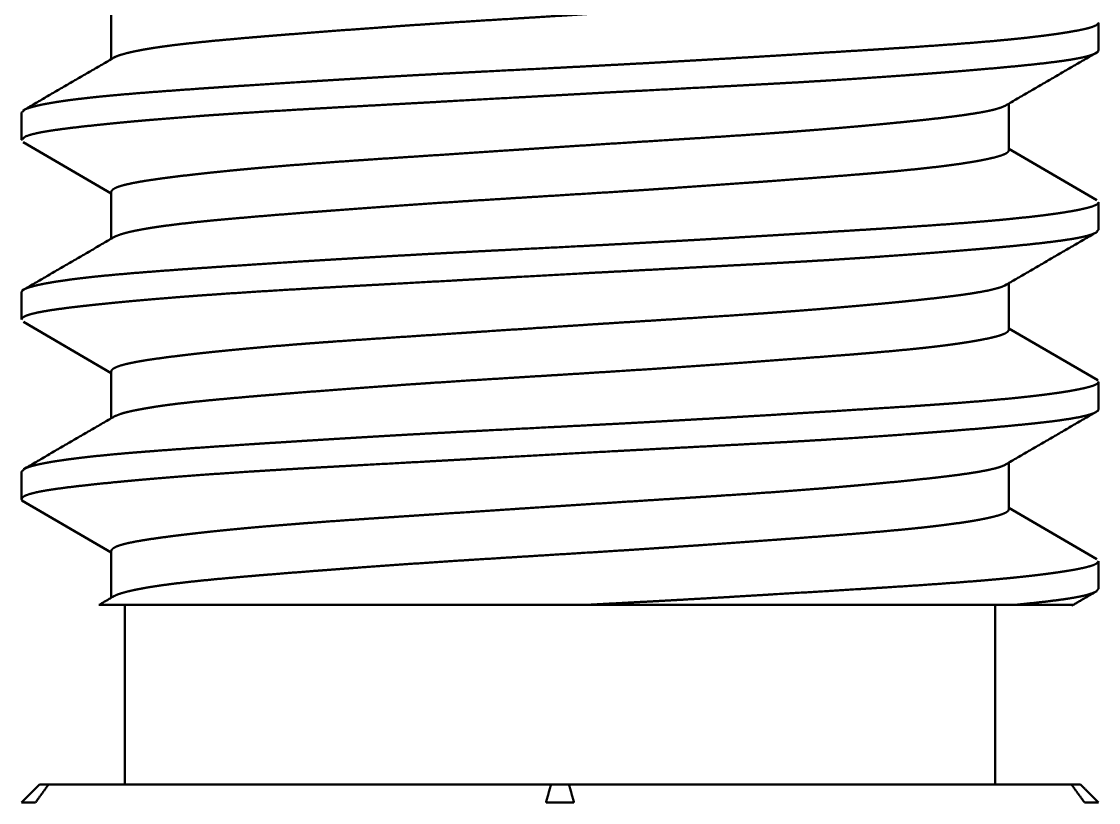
# Paper-space layout 'Layout1' of a CAD drawing. Header units: millimetres. Extents: x 0 to 420, y 0 to 297.
# Drawn here: x 183.84 to 189.84, y 152.51 to 156.86 of the extents above; entities that cross this region are included whole.
import ezdxf

# ---------------------------------------------------------------- set-up
doc = ezdxf.new("R2010")
doc.units = ezdxf.units.MM
doc.layers.add('170', color=7, linetype='Continuous', true_color=0xffffff)

psp = doc.layouts.get("Layout1")

# ---------------------------------------------------------------- linework, layer by layer
at = {"layer": '170', "color": 155, "linetype": 'Continuous', "lineweight": 50}
for p, q in [((184.3445, 156.9101), (184.3445, 156.6493)), ((189.8445, 156.6991), (189.8445, 156.8519)), ((189.3445, 156.141), (189.3445, 156.4013)), ((183.8445, 156.352), (183.8445, 156.1991)), ((183.8527, 156.1865), (184.3445, 155.9008)), ((189.8359, 155.8638), (189.3445, 156.1493)), ((184.3445, 155.9101), (184.3445, 155.6491)), ((189.8445, 155.6991), (189.8445, 155.8519)), ((183.8445, 155.352), (183.8445, 155.1991)), ((189.3445, 155.1409), (189.3445, 155.4008)), ((183.8546, 155.1855), (184.3445, 154.9009)), ((189.8407, 154.8607), (189.3445, 155.149)), ((184.3445, 154.9102), (184.3445, 154.6492)), ((189.8363, 154.8633), (189.8419, 154.8582)), ((189.8445, 154.6991), (189.8445, 154.8519)), ((189.3445, 154.1409), (189.3445, 154.4014)), ((183.8445, 154.3519), (183.8445, 154.1991)), ((183.8466, 154.1906), (184.3445, 153.9012)), ((189.836, 153.8637), (189.3445, 154.1493)), ((184.3445, 153.9101), (184.3445, 153.6492)), ((189.8445, 153.699), (189.8445, 153.852)), ((184.4195, 153.6088), (184.4195, 152.6088)), ((189.2695, 152.6088), (189.2695, 153.6088)), ((183.9947, 152.6088), (186.7942, 152.6088)), ((186.8947, 152.6088), (189.6942, 152.6088))]:
    psp.add_line(p, q, dxfattribs=at)
for points, knots in [([(184.3598, 156.6582), (184.371, 156.6638), (184.3768, 156.6662), (184.3831, 156.6686), (184.39, 156.6711), (184.3974, 156.6735), (184.4323, 156.6833), (184.4757, 156.6932), (184.5275, 156.7031), (184.5877, 156.7129), (184.6041, 156.7154), (184.621, 156.7179), (184.6385, 156.7203), (184.6565, 156.7227), (184.6938, 156.7276), (184.733, 156.7323), (184.8167, 156.7415), (184.9073, 156.7506), (185.0049, 156.7597), (185.1096, 156.7689), (185.1646, 156.7735), (185.2211, 156.7782), (185.2789, 156.7829), (185.3379, 156.7876), (185.4595, 156.7972), (185.5858, 156.8068), (185.7169, 156.8166), (185.8527, 156.8265), (185.8875, 156.829), (185.9574, 156.834), (186.0634, 156.8414), (186.1346, 156.8462), (186.2786, 156.8557), (186.4246, 156.865), (186.5726, 156.8741), (186.6474, 156.8787), (186.7226, 156.8833), (187.0219, 156.9019), (187.17, 156.9113), (187.3171, 156.9209), (187.4632, 156.9307), (187.6079, 156.9406), (187.749, 156.9506), (187.8863, 156.9605), (188.0197, 156.9702), (188.2125, 156.9845), (188.3056, 156.9914), (188.336, 156.9938), (188.3956, 156.9983), (188.51, 157.0075), (188.6181, 157.0166), (188.7199, 157.0258), (188.8153, 157.0351), (188.8382, 157.0375), (188.8606, 157.0399), (188.8827, 157.0423), (188.9043, 157.0447), (188.946, 157.0495), (188.9856, 157.0544), (189.0588, 157.0642), (189.1239, 157.074), (189.181, 157.0838), (189.2301, 157.0936), (189.2515, 157.0985), (189.2707, 157.1033), (189.2877, 157.108), (189.3025, 157.1127), (189.3253, 157.1218), (189.3393, 157.131), (189.3445, 157.1411)], [0, 0, 0.002498, 0.003743, 0.005092, 0.006542, 0.008094, 0.015322, 0.024181, 0.034678, 0.046828, 0.050129, 0.053531, 0.057043, 0.06066, 0.068163, 0.076024, 0.092782, 0.110921, 0.13044, 0.151354, 0.162345, 0.173645, 0.185191, 0.196975, 0.221259, 0.246484, 0.272651, 0.299777, 0.306709, 0.320676, 0.341817, 0.356037, 0.38477, 0.413899, 0.443425, 0.45834, 0.47335, 0.53305, 0.5626, 0.591954, 0.62111, 0.649994, 0.678166, 0.705566, 0.732201, 0.770702, 0.789292, 0.795368, 0.807269, 0.830119, 0.851712, 0.872061, 0.891155, 0.895732, 0.900227, 0.904645, 0.908973, 0.917326, 0.925275, 0.939975, 0.95309, 0.964634, 0.974594, 0.978971, 0.98292, 0.986431, 0.989508, 0.994406, 0.997732, 1, 1]), ([(189.8445, 156.852), (189.8428, 156.8467), (189.8314, 156.8376), (189.8094, 156.8285), (189.8021, 156.8262), (189.7943, 156.8239), (189.7857, 156.8216), (189.7764, 156.8193), (189.756, 156.8145), (189.733, 156.8098), (189.6796, 156.8001), (189.6162, 156.7902), (189.5429, 156.7803), (189.4595, 156.7704), (189.4371, 156.7679), (189.414, 156.7654), (189.3904, 156.763), (189.3662, 156.7605), (189.3164, 156.7557), (189.2645, 156.7509), (189.1546, 156.7415), (189.0366, 156.7323), (188.9104, 156.7232), (188.776, 156.7141), (188.7059, 156.7096), (188.6345, 156.705), (188.5616, 156.7004), (188.3351, 156.6865), (188.0966, 156.6719), (187.9728, 156.6644), (187.8885, 156.6593), (187.6747, 156.6468), (187.5013, 156.6369), (187.326, 156.6272), (187.1486, 156.6177), (186.9692, 156.6083), (186.8787, 156.6036), (186.7885, 156.599), (186.4314, 156.5808), (186.2552, 156.5717), (186.0807, 156.5623), (185.994, 156.5575), (185.9077, 156.5526), (185.8223, 156.5477), (185.7382, 156.5427), (185.5737, 156.5328), (185.4142, 156.5229), (185.2597, 156.5131), (185.1102, 156.5034), (185.0373, 156.4986), (184.9659, 156.4939), (184.8965, 156.4892), (184.8291, 156.4846), (184.7002, 156.4754), (184.5791, 156.4664), (184.4659, 156.4574), (184.3605, 156.4483), (184.3354, 156.4459), (184.3109, 156.4436), (184.287, 156.4413), (184.2638, 156.4389), (184.2191, 156.4341), (184.1769, 156.4292), (184.0999, 156.4194), (184.0327, 156.4094), (184.0027, 156.4044), (183.9753, 156.3994), (183.9624, 156.3969), (183.9502, 156.3944), (183.9387, 156.3919), (183.9278, 156.3894), (183.8909, 156.3796), (183.8648, 156.37), (183.8445, 156.352)], [0, 0, 0.000915, 0.00332, 0.007271, 0.008525, 0.009888, 0.011359, 0.012938, 0.016409, 0.020293, 0.029289, 0.039914, 0.052167, 0.066073, 0.069809, 0.073652, 0.077582, 0.0816, 0.089896, 0.098527, 0.116794, 0.1364, 0.157348, 0.179656, 0.191285, 0.203139, 0.215222, 0.252803, 0.29238, 0.312925, 0.326903, 0.362372, 0.391124, 0.42021, 0.449629, 0.479379, 0.494378, 0.509343, 0.56855, 0.597764, 0.626713, 0.641092, 0.655399, 0.669567, 0.683524, 0.710814, 0.737277, 0.762916, 0.78773, 0.799819, 0.811669, 0.823186, 0.834375, 0.855775, 0.875883, 0.894697, 0.912207, 0.91638, 0.920459, 0.924435, 0.928309, 0.935746, 0.942778, 0.955633, 0.96689, 0.971919, 0.976543, 0.978705, 0.980766, 0.982724, 0.984578, 0.990901, 0.995507, 1, 1]), ([(183.8445, 156.1992), (183.8644, 156.2178), (183.8903, 156.2272), (183.9269, 156.2365), (183.9378, 156.2388), (183.9493, 156.2411), (183.9614, 156.2434), (183.9743, 156.2456), (184.0017, 156.2502), (184.0317, 156.2547), (184.0988, 156.2637), (184.1756, 156.2728), (184.2622, 156.2823), (184.3585, 156.2921), (184.3841, 156.2946), (184.4102, 156.2971), (184.4369, 156.2996), (184.464, 156.3021), (184.5196, 156.3071), (184.5772, 156.3121), (184.6982, 156.322), (184.8268, 156.3319), (184.894, 156.3367), (184.9631, 156.3416), (185.0342, 156.3464), (185.0705, 156.3488), (185.1072, 156.3512), (185.257, 156.3606), (185.4117, 156.3697), (185.5711, 156.3788), (185.8192, 156.3924), (185.9473, 156.3994), (186.034, 156.4042), (186.2524, 156.4163), (186.6062, 156.436), (186.7851, 156.4459), (186.9654, 156.4558), (187.1453, 156.4655), (187.323, 156.4749), (187.6717, 156.4932), (187.8427, 156.5023), (187.9273, 156.5068), (188.0112, 156.5114), (188.0937, 156.516), (188.1748, 156.5205), (188.3328, 156.5299), (188.4852, 156.5395), (188.632, 156.5494), (188.7731, 156.5595), (188.8415, 156.5645), (188.908, 156.5695), (188.9723, 156.5745), (189.0345, 156.5794), (189.1527, 156.5892), (189.2627, 156.5987), (189.3644, 156.6081), (189.4577, 156.6174), (189.5415, 156.6265), (189.6151, 156.6356), (189.6787, 156.6447), (189.7322, 156.654), (189.7552, 156.6588), (189.7757, 156.6637), (189.7849, 156.6661), (189.7936, 156.6686), (189.8015, 156.6711), (189.8088, 156.6736), (189.8311, 156.6835), (189.8427, 156.6934), (189.8445, 156.6994)], [0, 0, 0.004522, 0.00908, 0.015331, 0.017167, 0.019111, 0.021162, 0.023318, 0.027927, 0.032939, 0.044154, 0.056965, 0.071375, 0.087405, 0.091666, 0.096011, 0.100439, 0.104948, 0.114201, 0.123775, 0.14387, 0.165226, 0.176381, 0.187853, 0.19965, 0.205669, 0.211756, 0.23661, 0.262257, 0.288696, 0.329833, 0.351079, 0.365457, 0.401669, 0.460337, 0.490002, 0.519892, 0.54973, 0.579193, 0.637004, 0.665353, 0.679384, 0.693292, 0.706975, 0.720422, 0.746621, 0.771897, 0.796258, 0.819691, 0.831046, 0.842073, 0.852752, 0.863086, 0.882727, 0.901002, 0.917912, 0.933433, 0.947393, 0.959675, 0.970307, 0.979307, 0.983197, 0.986676, 0.988262, 0.98975, 0.991131, 0.992404, 0.996449, 0.998966, 1, 1]), ([(189.3346, 156.3956), (189.325, 156.3896), (189.302, 156.3798), (189.2702, 156.3701), (189.2608, 156.3677), (189.2509, 156.3653), (189.2404, 156.3629), (189.2294, 156.3605), (189.2058, 156.3558), (189.1801, 156.3512), (189.1228, 156.3421), (189.0575, 156.3329), (188.9843, 156.3237), (188.903, 156.3144), (188.8814, 156.312), (188.8593, 156.3096), (188.8367, 156.3072), (188.8138, 156.3048), (188.7668, 156.3), (188.7181, 156.2952), (188.6162, 156.2854), (188.5081, 156.2756), (188.3938, 156.2656), (188.2732, 156.2557), (188.2107, 156.2507), (188.1473, 156.2459), (188.0829, 156.2411), (188.0175, 156.2364), (187.884, 156.2271), (187.7467, 156.218), (187.6057, 156.2089), (187.5337, 156.2043), (187.4609, 156.1997), (187.1673, 156.181), (187.0192, 156.1715), (186.7954, 156.157), (186.6828, 156.1496), (186.6452, 156.1471), (186.5703, 156.1421), (186.2762, 156.1225), (186.1323, 156.113), (185.9204, 156.0991), (185.7821, 156.0898), (185.7147, 156.0852), (185.5836, 156.076), (185.4573, 156.0668), (185.3359, 156.0574), (185.2193, 156.0477), (185.191, 156.0453), (185.1629, 156.0429), (185.1352, 156.0404), (185.1079, 156.0379), (185.0547, 156.033), (185.0033, 156.028), (184.9057, 156.0181), (184.8152, 156.0082), (184.7318, 155.9985), (184.6555, 155.9888), (184.6375, 155.9865), (184.6201, 155.9841), (184.6031, 155.9818), (184.5868, 155.9794), (184.5556, 155.9748), (184.5266, 155.9703), (184.4749, 155.9612), (184.4317, 155.9521), (184.4132, 155.9475), (184.3969, 155.9429), (184.3827, 155.9382), (184.3707, 155.9335), (184.3535, 155.9239), (184.3453, 155.9143), (184.3445, 155.9104)], [0, 0, 0.002262, 0.007224, 0.013838, 0.015761, 0.017786, 0.019928, 0.022173, 0.026958, 0.032142, 0.043685, 0.0568, 0.071478, 0.087751, 0.092072, 0.096492, 0.100997, 0.105585, 0.114989, 0.124705, 0.145062, 0.166653, 0.189469, 0.213539, 0.225996, 0.238652, 0.251492, 0.264523, 0.291136, 0.318493, 0.346598, 0.360935, 0.375441, 0.433952, 0.463464, 0.508058, 0.530504, 0.537998, 0.552919, 0.61154, 0.640219, 0.682447, 0.709995, 0.723434, 0.749579, 0.774757, 0.798975, 0.822224, 0.82788, 0.833479, 0.839013, 0.844465, 0.855091, 0.865365, 0.884862, 0.902965, 0.919672, 0.934968, 0.938571, 0.942076, 0.945471, 0.948763, 0.955025, 0.960867, 0.971301, 0.980088, 0.98387, 0.987245, 0.990214, 0.99278, 0.996696, 0.999214, 1, 1]), ([(184.356, 155.6559), (184.3717, 155.6641), (184.398, 155.6737), (184.433, 155.6835), (184.4537, 155.6884), (184.4767, 155.6934), (184.502, 155.6984), (184.5293, 155.7034), (184.59, 155.7133), (184.6584, 155.723), (184.7344, 155.7324), (184.8182, 155.7417), (184.8629, 155.7463), (184.9097, 155.7509), (184.9338, 155.7532), (184.9583, 155.7554), (184.9832, 155.7577), (185.0085, 155.76), (185.1132, 155.7692), (185.2237, 155.7784), (185.3398, 155.7878), (185.4618, 155.7973), (185.525, 155.8022), (185.5896, 155.8071), (185.7216, 155.817), (185.8569, 155.8268), (185.9953, 155.8366), (186.1369, 155.8463), (186.2817, 155.8559), (186.3554, 155.8606), (186.5036, 155.8699), (186.7264, 155.8836), (187.0244, 155.9021), (187.1737, 155.9116), (187.2483, 155.9164), (187.3222, 155.9213), (187.3954, 155.9261), (187.4679, 155.931), (187.611, 155.9409), (187.7513, 155.9508), (187.8889, 155.9607), (187.9566, 155.9656), (188.0236, 155.9705), (188.2785, 155.9894), (188.3979, 155.9985), (188.5118, 156.0076), (188.5668, 156.0122), (188.6204, 156.0168), (188.6726, 156.0214), (188.7232, 156.0261), (188.8185, 156.0355), (188.9064, 156.0449), (188.9869, 156.0546), (189.0599, 156.0643), (189.0937, 156.0693), (189.1255, 156.0743), (189.1406, 156.0768), (189.1553, 156.0792), (189.1694, 156.0817), (189.1829, 156.0842), (189.2315, 156.094), (189.2715, 156.1035), (189.3029, 156.1128), (189.3256, 156.122), (189.33, 156.1243), (189.3337, 156.1266), (189.3369, 156.1289), (189.3396, 156.1312), (189.3432, 156.1358), (189.3445, 156.1405), (189.3445, 156.1409)], [0, 0, 0.003522, 0.009088, 0.016316, 0.020564, 0.025243, 0.030362, 0.035896, 0.048121, 0.06186, 0.077109, 0.093869, 0.102822, 0.112165, 0.116981, 0.121883, 0.126855, 0.131905, 0.152813, 0.174868, 0.198058, 0.222398, 0.235001, 0.247893, 0.27423, 0.301207, 0.328816, 0.35705, 0.385922, 0.400603, 0.430149, 0.474562, 0.533948, 0.563718, 0.578582, 0.593318, 0.607916, 0.622378, 0.650897, 0.678879, 0.706321, 0.719836, 0.733204, 0.784041, 0.807858, 0.830604, 0.84158, 0.852282, 0.86271, 0.872807, 0.891868, 0.909454, 0.925576, 0.940242, 0.947021, 0.953426, 0.956485, 0.959438, 0.962282, 0.965016, 0.974885, 0.983065, 0.98958, 0.994461, 0.995434, 0.996311, 0.997097, 0.997796, 0.998957, 0.999911, 1, 1]), ([(189.8445, 155.852), (189.8445, 155.8515), (189.844, 155.8492), (189.8429, 155.8469), (189.8386, 155.8423), (189.8317, 155.8378), (189.8099, 155.8287), (189.7777, 155.8196), (189.7348, 155.8101), (189.6813, 155.8004), (189.6507, 155.7954), (189.6176, 155.7904), (189.5821, 155.7854), (189.5443, 155.7805), (189.4616, 155.7706), (189.3697, 155.7609), (189.3202, 155.756), (189.2683, 155.7512), (189.2415, 155.7488), (189.214, 155.7465), (189.186, 155.7441), (189.1575, 155.7417), (189.0388, 155.7325), (188.9129, 155.7234), (188.7799, 155.7144), (188.6398, 155.7053), (188.567, 155.7008), (188.4545, 155.6938), (188.3775, 155.6891), (188.1803, 155.677), (188.0179, 155.6671), (187.8515, 155.6571), (187.6811, 155.6471), (187.5943, 155.6421), (187.418, 155.6323), (187.3294, 155.6274), (187.1518, 155.6178), (186.9736, 155.6085), (186.6155, 155.5902), (186.5256, 155.5856), (186.4358, 155.5811), (186.2584, 155.5719), (186.0841, 155.5625), (185.9127, 155.5529), (185.7443, 155.5431), (185.579, 155.5331), (185.4976, 155.5281), (185.4176, 155.5231), (185.2624, 155.5133), (185.1134, 155.5036), (184.9706, 155.4942), (184.9015, 155.4895), (184.8009, 155.4826), (184.7357, 155.478), (184.7038, 155.4757), (184.5814, 155.4666), (184.4679, 155.4576), (184.3631, 155.4485), (184.2671, 155.4392), (184.2223, 155.4345), (184.1798, 155.4296), (184.1594, 155.4271), (184.1395, 155.4246), (184.1203, 155.4221), (184.1017, 155.4196), (184.0338, 155.4096), (183.9763, 155.3996), (183.929, 155.3897), (183.8921, 155.38), (183.8774, 155.3751), (183.8654, 155.3703), (183.8605, 155.3679), (183.8561, 155.3656), (183.8525, 155.3632), (183.8495, 155.3609), (183.8445, 155.352)], [0, 0, 0.000079, 0.000469, 0.000893, 0.001927, 0.003297, 0.007202, 0.012759, 0.020017, 0.02902, 0.034166, 0.03971, 0.045637, 0.051954, 0.065734, 0.081049, 0.089281, 0.097908, 0.102365, 0.106923, 0.111581, 0.116323, 0.136035, 0.156935, 0.179006, 0.202254, 0.214321, 0.232985, 0.245765, 0.278473, 0.305403, 0.333003, 0.36128, 0.375674, 0.404903, 0.41959, 0.449038, 0.478584, 0.537955, 0.552858, 0.567748, 0.597155, 0.626065, 0.654482, 0.682405, 0.709831, 0.723341, 0.736608, 0.762358, 0.787075, 0.810769, 0.822233, 0.83894, 0.849751, 0.855055, 0.875372, 0.894227, 0.911641, 0.927616, 0.935064, 0.942146, 0.945552, 0.948867, 0.952083, 0.955191, 0.966553, 0.976216, 0.984209, 0.990542, 0.99309, 0.995232, 0.996147, 0.996967, 0.997681, 0.998306, 1, 1]), ([(183.8445, 155.1994), (183.8493, 155.2085), (183.8558, 155.2133), (183.865, 155.2181), (183.8706, 155.2205), (183.8769, 155.2229), (183.8839, 155.2252), (183.8915, 155.2276), (183.9283, 155.2368), (183.9755, 155.2458), (184.0328, 155.2548), (184.1003, 155.2639), (184.1188, 155.2662), (184.138, 155.2685), (184.1578, 155.2708), (184.1782, 155.2731), (184.2208, 155.2779), (184.2656, 155.2826), (184.3616, 155.2924), (184.4662, 155.3023), (184.5794, 155.3123), (184.7012, 155.3223), (184.7654, 155.3273), (184.8315, 155.3322), (184.8991, 155.3371), (184.9682, 155.3419), (185.111, 155.3514), (185.2598, 155.3607), (185.4147, 155.3699), (185.5756, 155.379), (185.6168, 155.3813), (185.6997, 155.3859), (185.7414, 155.3882), (185.91, 155.3974), (186.2555, 155.4164), (186.4324, 155.4263), (186.5219, 155.4313), (186.612, 155.4363), (186.9707, 155.4561), (187.1489, 155.4656), (187.4146, 155.4797), (187.5468, 155.4867), (187.6344, 155.4913), (187.8488, 155.5026), (188.0154, 155.5116), (188.1778, 155.5207), (188.3358, 155.5301), (188.4132, 155.5349), (188.4895, 155.5398), (188.5643, 155.5448), (188.6373, 155.5498), (188.7777, 155.5598), (188.9108, 155.5697), (189.0367, 155.5796), (189.1552, 155.5894), (189.1837, 155.5918), (189.2117, 155.5942), (189.2392, 155.5966), (189.2662, 155.599), (189.3183, 155.6037), (189.368, 155.6084), (189.4602, 155.6176), (189.543, 155.6267), (189.6164, 155.6358), (189.6801, 155.645), (189.6946, 155.6473), (189.7084, 155.6496), (189.7215, 155.652), (189.734, 155.6544), (189.7568, 155.6592), (189.7771, 155.664), (189.8095, 155.6738), (189.8314, 155.6837), (189.8445, 155.6994)], [0, 0, 0.001698, 0.003034, 0.004752, 0.005763, 0.006876, 0.00809, 0.009408, 0.015701, 0.023647, 0.033249, 0.044533, 0.047619, 0.050815, 0.054119, 0.057526, 0.064615, 0.072067, 0.088045, 0.105442, 0.124252, 0.144494, 0.155156, 0.166124, 0.177347, 0.188819, 0.212513, 0.237201, 0.262879, 0.289571, 0.296395, 0.310143, 0.317063, 0.345023, 0.402309, 0.431639, 0.446478, 0.461415, 0.520898, 0.550437, 0.594492, 0.616408, 0.630935, 0.666477, 0.694107, 0.721028, 0.747237, 0.760075, 0.772729, 0.785145, 0.797257, 0.820564, 0.842665, 0.863563, 0.883256, 0.887986, 0.89264, 0.897216, 0.9017, 0.910359, 0.918626, 0.933976, 0.947764, 0.959998, 0.970669, 0.973092, 0.975411, 0.977619, 0.979716, 0.983583, 0.987025, 0.992638, 0.996623, 1, 1]), ([(189.3295, 155.3921), (189.3254, 155.3898), (189.315, 155.3849), (189.3025, 155.38), (189.2709, 155.3703), (189.2308, 155.3608), (189.1821, 155.3516), (189.1246, 155.3423), (189.1089, 155.34), (189.0927, 155.3377), (189.076, 155.3354), (189.0589, 155.3331), (189.0232, 155.3285), (188.9856, 155.3239), (188.9049, 155.3146), (188.817, 155.3052), (188.7703, 155.3004), (188.7217, 155.2955), (188.6967, 155.2931), (188.6712, 155.2906), (188.6453, 155.2881), (188.6189, 155.2857), (188.5101, 155.2757), (188.3959, 155.2658), (188.2766, 155.256), (188.1519, 155.2462), (188.0875, 155.2414), (188.0219, 155.2367), (187.9885, 155.2343), (187.921, 155.2296), (187.8869, 155.2273), (187.7491, 155.2181), (187.4655, 155.2), (187.2461, 155.186), (187.1342, 155.1789), (187.0594, 155.1741), (186.8728, 155.162), (186.7239, 155.1523), (186.4274, 155.1326), (186.3534, 155.1276), (186.2798, 155.1227), (186.1348, 155.1132), (185.8547, 155.0947), (185.7195, 155.0856), (185.5878, 155.0763), (185.5554, 155.074), (185.4914, 155.0693), (185.4599, 155.067), (185.3982, 155.0623), (185.3379, 155.0575), (185.2217, 155.0479), (185.1114, 155.0382), (185.0069, 155.0284), (184.9084, 155.0184), (184.8169, 155.0084), (184.7332, 154.9986), (184.6572, 154.9891), (184.589, 154.9798), (184.5578, 154.9752), (184.5285, 154.9706), (184.5147, 154.9683), (184.5013, 154.966), (184.4884, 154.9637), (184.4761, 154.9614), (184.4323, 154.9522), (184.3975, 154.9431), (184.3713, 154.9337), (184.3539, 154.9243), (184.3485, 154.9195), (184.3454, 154.9146), (184.3445, 154.9104)], [0, 0, 0.000933, 0.003217, 0.0059, 0.01247, 0.020677, 0.030551, 0.042134, 0.0453, 0.048559, 0.051916, 0.055362, 0.062528, 0.070067, 0.086227, 0.103839, 0.113193, 0.122917, 0.127916, 0.13301, 0.138198, 0.143469, 0.165223, 0.188034, 0.211886, 0.236786, 0.249629, 0.262734, 0.269393, 0.282871, 0.289669, 0.317175, 0.373743, 0.417521, 0.439844, 0.454772, 0.492001, 0.5217, 0.580879, 0.595629, 0.610333, 0.639266, 0.695152, 0.722116, 0.748417, 0.754886, 0.767662, 0.773939, 0.786272, 0.79831, 0.821517, 0.843566, 0.864454, 0.884169, 0.9025, 0.919278, 0.934521, 0.948233, 0.954514, 0.960409, 0.963212, 0.965917, 0.968522, 0.971017, 0.979914, 0.987094, 0.992616, 0.996557, 0.997997, 0.999151, 1, 1]), ([(184.3615, 154.6591), (184.3987, 154.6739), (184.4068, 154.6764), (184.4155, 154.6789), (184.4246, 154.6813), (184.4343, 154.6838), (184.4553, 154.6887), (184.4783, 154.6937), (184.5306, 154.7036), (184.591, 154.7134), (184.6243, 154.7183), (184.6597, 154.7232), (184.6782, 154.7256), (184.6972, 154.728), (184.7167, 154.7304), (184.7368, 154.7327), (184.8213, 154.742), (184.9125, 154.7511), (185.0104, 154.7602), (185.1149, 154.7693), (185.1697, 154.774), (185.2261, 154.7786), (185.2842, 154.7833), (185.3438, 154.7881), (185.4662, 154.7977), (185.5929, 154.8074), (185.7239, 154.8171), (185.8592, 154.827), (185.9285, 154.8319), (186.0345, 154.8394), (186.106, 154.8443), (186.1419, 154.8467), (186.2865, 154.8562), (186.4326, 154.8654), (186.5802, 154.8746), (186.7668, 154.8861), (186.8421, 154.8907), (186.9549, 154.8977), (187.1781, 154.9119), (187.3249, 154.9214), (187.4703, 154.9312), (187.6141, 154.9411), (187.7559, 154.9511), (187.8936, 154.961), (188.1559, 154.9803), (188.2806, 154.9896), (188.4009, 154.9988), (188.4302, 155.0011), (188.4592, 155.0033), (188.5157, 155.0079), (188.5706, 155.0125), (188.6238, 155.0171), (188.7252, 155.0263), (188.82, 155.0356), (188.8648, 155.0403), (188.908, 155.0451), (188.929, 155.0475), (188.9495, 155.05), (188.9696, 155.0524), (188.9892, 155.0549), (189.0624, 155.0647), (189.1272, 155.0745), (189.1838, 155.0844), (189.2322, 155.0941), (189.2533, 155.0989), (189.2723, 155.1037), (189.281, 155.1061), (189.2892, 155.1084), (189.2968, 155.1108), (189.3038, 155.1131), (189.3263, 155.1223), (189.3398, 155.1315), (189.3445, 155.1408)], [0, 0, 0.007989, 0.009672, 0.011461, 0.013355, 0.015348, 0.019638, 0.024329, 0.034924, 0.047123, 0.053832, 0.060947, 0.064659, 0.068473, 0.072393, 0.076415, 0.093349, 0.111615, 0.131195, 0.152093, 0.16304, 0.174319, 0.18594, 0.197837, 0.222296, 0.247615, 0.273781, 0.300806, 0.314644, 0.335802, 0.350091, 0.35726, 0.386129, 0.41529, 0.444743, 0.481974, 0.497003, 0.519529, 0.564072, 0.59339, 0.622406, 0.65112, 0.679442, 0.706936, 0.759334, 0.78424, 0.808275, 0.814135, 0.819918, 0.831225, 0.842195, 0.852833, 0.873117, 0.892083, 0.901068, 0.909727, 0.913926, 0.918043, 0.922079, 0.926013, 0.940724, 0.953785, 0.965232, 0.975065, 0.979373, 0.983276, 0.985072, 0.986765, 0.988351, 0.989826, 0.994663, 0.997914, 1, 1]), ([(189.8445, 154.8521), (189.8431, 154.8472), (189.839, 154.8427), (189.8323, 154.8381), (189.8279, 154.8358), (189.8228, 154.8336), (189.8171, 154.8313), (189.8106, 154.829), (189.7783, 154.8197), (189.7358, 154.8103), (189.683, 154.8006), (189.6201, 154.7908), (189.5848, 154.7858), (189.5469, 154.7808), (189.5269, 154.7783), (189.5064, 154.7758), (189.4852, 154.7733), (189.4636, 154.7708), (189.3714, 154.761), (189.2706, 154.7514), (189.1612, 154.742), (189.0433, 154.7328), (188.9811, 154.7282), (188.9167, 154.7236), (188.8504, 154.7191), (188.7826, 154.7145), (188.6424, 154.7055), (188.3441, 154.687), (188.1455, 154.6749), (188.0635, 154.6699), (187.9387, 154.6623), (187.8546, 154.6573), (187.6844, 154.6473), (187.5116, 154.6375), (187.336, 154.6277), (187.1126, 154.6158), (187.0225, 154.6111), (186.8877, 154.6041), (186.7981, 154.5995), (186.4418, 154.5814), (186.2649, 154.5722), (186.1768, 154.5675), (186.089, 154.5628), (185.916, 154.5531), (185.7474, 154.5432), (185.5832, 154.5333), (185.4233, 154.5235), (185.2677, 154.5136), (185.1916, 154.5087), (185.1169, 154.5039), (184.9731, 154.4944), (184.8367, 154.4851), (184.7076, 154.476), (184.5858, 154.4669), (184.5277, 154.4624), (184.4714, 154.4579), (184.444, 154.4556), (184.4171, 154.4533), (184.3909, 154.451), (184.3652, 154.4487), (184.2687, 154.4394), (184.1817, 154.4298), (184.1041, 154.42), (184.0361, 154.41), (184.0206, 154.4075), (184.0057, 154.4049), (183.9914, 154.4024), (183.9778, 154.3999), (183.9524, 154.3949), (183.9298, 154.3899), (183.8926, 154.3802), (183.866, 154.3706), (183.8445, 154.3521)], [0, 0, 0.000832, 0.00184, 0.00319, 0.004008, 0.004931, 0.005959, 0.00709, 0.012651, 0.019872, 0.02875, 0.0393, 0.045205, 0.051534, 0.054863, 0.058294, 0.061816, 0.06543, 0.080783, 0.097549, 0.115723, 0.135312, 0.145643, 0.156339, 0.167343, 0.178599, 0.201858, 0.251347, 0.28429, 0.297904, 0.31861, 0.332556, 0.360783, 0.389456, 0.418579, 0.455618, 0.470566, 0.492924, 0.507782, 0.566861, 0.596184, 0.61079, 0.625359, 0.654051, 0.682017, 0.709262, 0.735793, 0.761599, 0.774228, 0.786625, 0.810494, 0.833138, 0.854572, 0.874795, 0.88445, 0.893798, 0.898352, 0.902818, 0.907179, 0.911444, 0.927504, 0.941998, 0.954944, 0.96633, 0.968931, 0.971434, 0.973836, 0.976137, 0.980411, 0.984242, 0.990612, 0.995297, 1, 1]), ([(183.8521, 154.1874), (183.8501, 154.1891), (183.8477, 154.1916), (183.8459, 154.1941), (183.8448, 154.1966), (183.8445, 154.199), (183.8497, 154.2088), (183.8657, 154.2184), (183.8921, 154.2277), (183.9291, 154.2369), (183.9515, 154.2415), (183.9767, 154.2461), (184.0045, 154.2506), (184.0349, 154.2551), (184.103, 154.2642), (184.1804, 154.2734), (184.2673, 154.2828), (184.3635, 154.2926), (184.4151, 154.2975), (184.4691, 154.3025), (184.497, 154.3051), (184.5254, 154.3076), (184.5543, 154.3101), (184.5837, 154.3126), (184.7055, 154.3226), (184.8345, 154.3324), (184.9707, 154.3421), (185.114, 154.3516), (185.151, 154.354), (185.1884, 154.3563), (185.2646, 154.361), (185.3421, 154.3657), (185.4205, 154.3702), (185.5806, 154.3793), (185.7448, 154.3884), (186.0855, 154.407), (186.2617, 154.4168), (186.4388, 154.4267), (186.7951, 154.4465), (187.1538, 154.4659), (187.2436, 154.4707), (187.2883, 154.4731), (187.4211, 154.4801), (187.6817, 154.4938), (187.9357, 154.5073), (188.0602, 154.5141), (188.1423, 154.5187), (188.1829, 154.521), (188.3416, 154.5304), (188.4939, 154.5401), (188.6401, 154.55), (188.7802, 154.56), (188.8478, 154.565), (188.914, 154.57), (188.9785, 154.575), (189.041, 154.58), (189.1593, 154.5897), (189.2689, 154.5993), (189.3697, 154.6086), (189.4619, 154.6178), (189.5047, 154.6224), (189.5453, 154.627), (189.5834, 154.6315), (189.6189, 154.6361), (189.6821, 154.6453), (189.735, 154.6546), (189.7777, 154.6642), (189.8101, 154.674), (189.8166, 154.6765), (189.8224, 154.679), (189.8275, 154.6815), (189.832, 154.6841), (189.8388, 154.6891), (189.843, 154.694), (189.8445, 154.6992)], [0, 0, 0.00043, 0.001001, 0.001503, 0.001951, 0.002365, 0.004201, 0.00727, 0.011904, 0.018198, 0.02198, 0.026199, 0.030858, 0.035935, 0.047269, 0.060153, 0.074578, 0.090543, 0.099113, 0.108072, 0.112699, 0.117411, 0.122198, 0.12706, 0.147251, 0.168621, 0.191163, 0.214889, 0.221009, 0.2272, 0.239806, 0.252617, 0.265597, 0.292072, 0.319231, 0.37559, 0.404722, 0.434027, 0.492945, 0.552283, 0.567137, 0.574517, 0.596481, 0.63958, 0.68159, 0.702184, 0.715758, 0.72248, 0.748723, 0.773939, 0.798135, 0.821322, 0.832529, 0.84348, 0.85417, 0.864519, 0.884125, 0.902289, 0.919019, 0.934317, 0.941423, 0.948164, 0.954503, 0.960416, 0.970964, 0.979841, 0.987066, 0.992655, 0.9938, 0.994845, 0.99579, 0.996636, 0.998038, 0.999107, 1, 1]), ([(189.3352, 154.396), (189.326, 154.3902), (189.3159, 154.3852), (189.3034, 154.3803), (189.2964, 154.3778), (189.2888, 154.3754), (189.2806, 154.373), (189.2719, 154.3705), (189.2316, 154.361), (189.183, 154.3517), (189.1263, 154.3426), (189.0614, 154.3334), (189.0258, 154.3288), (188.9882, 154.3242), (188.9484, 154.3195), (188.9068, 154.3148), (188.8185, 154.3053), (188.7236, 154.2957), (188.6222, 154.286), (188.5141, 154.2761), (188.4576, 154.2711), (188.3994, 154.2661), (188.3698, 154.2636), (188.3095, 154.2586), (188.2789, 154.2562), (188.1541, 154.2464), (188.025, 154.2369), (187.8916, 154.2276), (187.754, 154.2185), (187.6836, 154.2139), (187.6122, 154.2093), (187.5404, 154.2047), (187.3226, 154.1909), (187.0274, 154.1721), (186.8024, 154.1574), (186.6524, 154.1475), (186.578, 154.1426), (186.2844, 154.123), (186.14, 154.1135), (185.9618, 154.1018), (185.9267, 154.0995), (185.8573, 154.0949), (185.789, 154.0903), (185.7219, 154.0857), (185.5908, 154.0766), (185.4642, 154.0673), (185.4026, 154.0626), (185.3421, 154.0578), (185.3123, 154.0554), (185.2827, 154.053), (185.2534, 154.0506), (185.2245, 154.0482), (185.1133, 154.0384), (185.0088, 154.0286), (184.9111, 154.0187), (184.8201, 154.0088), (184.7771, 154.0039), (184.7358, 153.9989), (184.7158, 153.9965), (184.6963, 153.9941), (184.6773, 153.9916), (184.6588, 153.9893), (184.5901, 153.9799), (184.5297, 153.9708), (184.4776, 153.9617), (184.4338, 153.9526), (184.415, 153.948), (184.3983, 153.9433), (184.3839, 153.9386), (184.3717, 153.9339), (184.3541, 153.9244), (184.3455, 153.9148), (184.3445, 153.9105)], [0, 0, 0.002158, 0.004402, 0.007055, 0.008535, 0.010128, 0.011826, 0.013631, 0.021859, 0.031687, 0.043119, 0.056155, 0.063283, 0.070824, 0.078778, 0.087105, 0.10476, 0.123725, 0.143993, 0.165562, 0.176842, 0.188454, 0.194377, 0.206406, 0.212501, 0.237401, 0.263141, 0.289718, 0.317131, 0.331159, 0.345388, 0.359708, 0.403093, 0.461903, 0.50673, 0.536629, 0.551454, 0.609961, 0.638736, 0.67424, 0.681238, 0.695066, 0.708671, 0.722056, 0.748168, 0.773409, 0.785696, 0.797767, 0.803721, 0.809614, 0.815453, 0.82122, 0.843425, 0.864288, 0.883819, 0.902026, 0.910627, 0.918889, 0.922897, 0.92681, 0.930622, 0.934327, 0.94811, 0.960253, 0.970774, 0.979674, 0.98352, 0.986956, 0.989976, 0.992567, 0.996541, 0.999112, 1, 1]), ([(184.3569, 153.6565), (184.3729, 153.6646), (184.3997, 153.6742), (184.4351, 153.684), (184.4791, 153.6939), (184.5318, 153.7038), (184.5615, 153.7088), (184.5932, 153.7138), (184.6268, 153.7187), (184.6623, 153.7235), (184.7388, 153.733), (184.8228, 153.7422), (184.9141, 153.7513), (185.013, 153.7604), (185.0389, 153.7627), (185.0652, 153.765), (185.0918, 153.7674), (185.1187, 153.7697), (185.1736, 153.7743), (185.2299, 153.7789), (185.3464, 153.7883), (185.4682, 153.7978), (185.5311, 153.8027), (185.628, 153.81), (185.6943, 153.8149), (185.7279, 153.8174), (185.8641, 153.8273), (186.003, 153.8372), (186.1446, 153.8469), (186.2889, 153.8563), (186.362, 153.861), (186.5104, 153.8703), (186.7345, 153.8841), (187.0322, 153.9026), (187.1806, 153.912), (187.2547, 153.9168), (187.3657, 153.9241), (187.439, 153.9291), (187.6187, 153.9414), (187.7588, 153.9513), (187.8958, 153.9612), (188.0295, 153.9709), (188.0951, 153.9758), (188.1598, 153.9806), (188.2849, 153.9899), (188.4043, 153.999), (188.5178, 154.0081), (188.6255, 154.0172), (188.7275, 154.0265), (188.752, 154.0288), (188.7762, 154.0312), (188.7999, 154.0335), (188.8231, 154.0359), (188.868, 154.0407), (188.911, 154.0455), (188.9911, 154.0551), (189.0635, 154.0649), (189.1283, 154.0747), (189.1853, 154.0846), (189.2106, 154.0896), (189.2338, 154.0945), (189.2547, 154.0993), (189.2735, 154.104), (189.3044, 154.1133), (189.3266, 154.1225), (189.3344, 154.1271), (189.34, 154.1316), (189.342, 154.1339), (189.3434, 154.1363), (189.3445, 154.1409)], [0, 0, 0.003554, 0.009224, 0.016536, 0.025511, 0.03618, 0.042165, 0.048552, 0.055311, 0.062438, 0.077788, 0.094595, 0.112861, 0.132618, 0.137788, 0.143035, 0.148349, 0.153728, 0.164691, 0.175924, 0.19918, 0.223496, 0.236053, 0.255391, 0.268622, 0.275328, 0.302496, 0.330205, 0.358445, 0.387216, 0.401802, 0.431374, 0.476048, 0.535406, 0.565002, 0.579778, 0.601905, 0.616526, 0.652365, 0.680317, 0.707632, 0.734307, 0.747401, 0.76031, 0.785283, 0.809093, 0.831754, 0.853272, 0.873636, 0.878545, 0.883376, 0.888113, 0.892752, 0.90174, 0.910343, 0.926405, 0.940951, 0.953986, 0.965487, 0.970633, 0.975341, 0.979616, 0.98346, 0.989886, 0.994665, 0.996466, 0.997907, 0.998509, 0.999048, 1, 1]), ([(189.8445, 153.852), (189.8326, 153.8383), (189.8115, 153.8293), (189.7797, 153.8201), (189.7598, 153.8154), (189.7372, 153.8106), (189.7119, 153.8057), (189.6841, 153.8008), (189.6213, 153.791), (189.5488, 153.781), (189.4667, 153.7712), (189.3748, 153.7614), (189.3503, 153.7589), (189.3252, 153.7565), (189.2995, 153.7541), (189.2732, 153.7517), (189.2192, 153.7469), (189.1633, 153.7422), (189.0457, 153.733), (188.9205, 153.7239), (188.7876, 153.7149), (188.6471, 153.7058), (188.5739, 153.7012), (188.4994, 153.6966), (188.3469, 153.6872), (188.0276, 153.6677), (187.9448, 153.6627), (187.8184, 153.6552), (187.7326, 153.6501), (187.5147, 153.6376), (187.3382, 153.6279), (187.1599, 153.6183), (186.9798, 153.6088)], [0, 0, 0.006276, 0.014253, 0.025723, 0.032822, 0.040844, 0.049772, 0.059541, 0.081593, 0.106966, 0.135658, 0.167696, 0.176239, 0.184996, 0.193953, 0.203103, 0.221892, 0.241351, 0.282257, 0.325797, 0.371974, 0.42082, 0.446239, 0.472116, 0.525126, 0.63607, 0.664824, 0.708729, 0.738529, 0.814243, 0.87554, 0.937456, 1, 1]), ([(189.3723, 153.6088), (189.4648, 153.6181), (189.5474, 153.6272), (189.6202, 153.6363), (189.6831, 153.6454), (189.7109, 153.6501), (189.7362, 153.6548), (189.7479, 153.6572), (189.7589, 153.6596), (189.7693, 153.6621), (189.779, 153.6645), (189.8111, 153.6744), (189.8324, 153.6843), (189.8445, 153.6995)], [0, 0, 0.190864, 0.361361, 0.511875, 0.642442, 0.700245, 0.753026, 0.777539, 0.80077, 0.822686, 0.843206, 0.911972, 0.960244, 1, 1]), ([(186.9798, 153.6088), (186.9006, 153.6088), (186.8217, 153.6088), (186.6654, 153.6088), (186.3588, 153.6088), (186.0603, 153.6088), (185.9142, 153.6088), (185.8423, 153.6088), (185.6342, 153.6088), (185.3736, 153.6088), (185.1908, 153.6088), (185.1035, 153.6088), (185.0471, 153.6088), (184.9141, 153.6088), (184.7243, 153.6088), (184.6011, 153.6088), (184.5459, 153.6088), (184.5117, 153.6088), (184.4367, 153.6088), (184.3465, 153.6088), (184.3148, 153.6088), (184.2922, 153.6088), (184.2844, 153.6088), (184.2789, 153.6088), (184.275, 153.6088)], [0, 0, 0.029293, 0.058456, 0.11624, 0.229606, 0.339969, 0.393978, 0.420543, 0.497486, 0.593825, 0.661437, 0.693718, 0.714543, 0.763737, 0.833909, 0.879465, 0.89987, 0.912503, 0.940245, 0.973596, 0.985288, 0.993649, 0.996553, 0.998586, 1, 1]), ([(186.9798, 153.6088), (187.9128, 153.6088), (189.3723, 153.6088)], [0, 0, 0.389985, 1, 1]), ([(189.7024, 153.6088), (189.6886, 153.6088), (189.6554, 153.6088), (189.6313, 153.6088), (189.6125, 153.6088), (189.5562, 153.6088), (189.4411, 153.6088), (189.3723, 153.6088)], [0, 0, 0.042008, 0.142428, 0.215363, 0.27246, 0.44281, 0.791586, 1, 1]), ([(183.9224, 152.5088), (183.9585, 152.5588), (183.9947, 152.6088)], [0, 0, 0.499789, 1, 1]), ([(186.7942, 152.6088), (186.7804, 152.5588), (186.7665, 152.5088)], [0, 0, 0.499819, 1, 1]), ([(186.8947, 152.6088), (186.9085, 152.5588), (186.9224, 152.5088)], [0, 0, 0.499819, 1, 1])]:
    psp.add_open_spline(points, degree=1, knots=knots, dxfattribs=at)
for points in [[(189.3284, 156.3919), (189.8426, 156.6908)], [(184.3669, 156.6623), (183.8532, 156.3639)], [(184.3631, 155.66), (183.8487, 155.361)], [(189.3236, 155.3888), (189.8373, 155.6872)], [(189.329, 154.3924), (189.8425, 154.6907)], [(184.3685, 154.6632), (183.8555, 154.3651)], [(189.6951, 153.6045), (189.8361, 153.6864)], [(184.3639, 153.6605), (184.281, 153.6123)], [(183.9445, 152.6088), (183.8445, 152.5088)], [(183.9445, 152.6088), (183.9947, 152.6088)], [(186.7942, 152.6088), (186.8947, 152.6088)], [(189.6942, 152.6088), (189.7666, 152.5088)], [(189.6942, 152.6088), (189.7445, 152.6088)], [(189.7445, 152.6088), (189.8445, 152.5088)], [(183.9224, 152.5088), (183.8445, 152.5088)], [(186.9224, 152.5088), (186.7665, 152.5088)], [(189.8445, 152.5088), (189.7666, 152.5088)]]:
    psp.add_open_spline(points, degree=1, dxfattribs=at)

doc.saveas('drawing.dxf')
